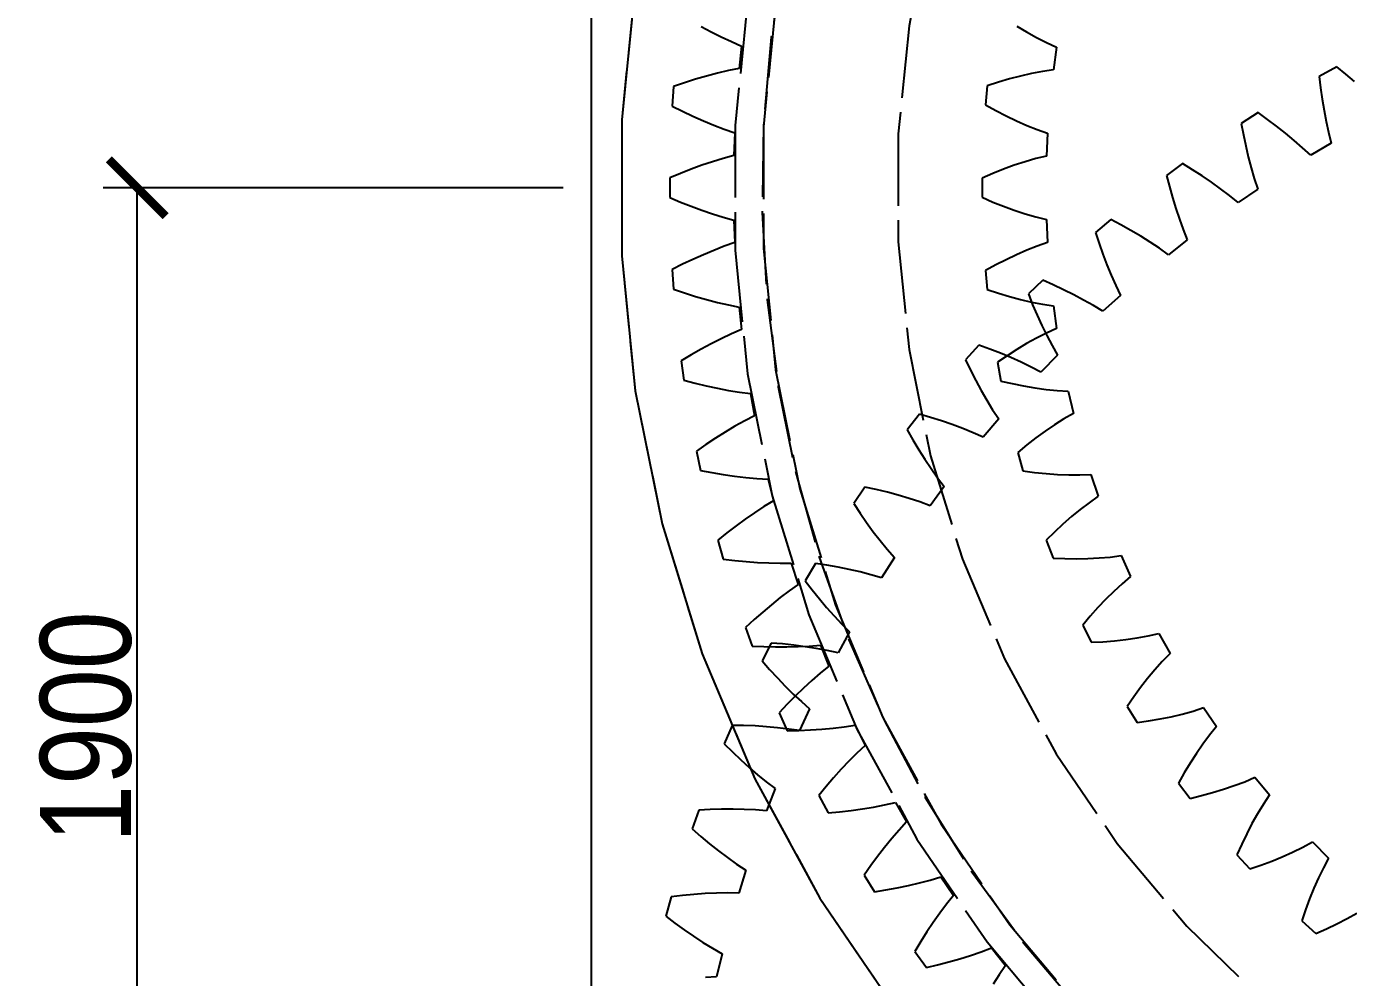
# Model space of a CAD drawing. Header units: millimetres. Extents: x -9 to 221, y -53 to 196.
# Drawn here: x -9.2 to 14.08, y 131.79 to 148.54 of the extents above; entities that cross this region are included whole.
import ezdxf

# ---------------------------------------------------------------- set-up
doc = ezdxf.new("R2010")
doc.units = ezdxf.units.MM
doc.linetypes.add('DASHED', pattern=[1.524, 1.27, -0.254])
for name, color, linetype in [('DIMS', 3, 'CONTINUOUS'), ('HIDDEN', 8, 'DASHED'), ('VISIBLE', 7, 'CONTINUOUS')]:
    doc.layers.add(name, color=color, linetype=linetype)
doc.styles.add('OpenSansCondensed-Light', font='OpenSansCondensed-Light.ttf')
doc.dimstyles.new('EZDXF', dxfattribs={"dimtxt": 0.25, "dimasz": 0.175, "dimexe": 0.375, "dimexo": 0.125, "dimgap": 0.1, "dimtad": 1, "dimlfac": 100, "dimzin": 12, "dimdsep": 46, "dimtxsty": 'OpenSansCondensed-Light', "dimblk": 'ARCHTICK', "dimcen": 2.5, "dimazin": 3, "dimtfac": 0.5, "dimtmove": 2, "dimatfit": 3})

# ---------------------------------------------------------------- blocks, each defined once
blk = doc.blocks.new('_ARCHTICK')
at = {"color": 0, "linetype": 'BYBLOCK', "const_width": 0.15}
blk.add_lwpolyline([(-0.5, -0.5), (0.5, 0.5)], dxfattribs=at)

msp = doc.modelspace()

# ---------------------------------------------------------------- linework, layer by layer
at = {"layer": 'HIDDEN'}
for points in [[(0.75, 81.6), (0.75, 187.1)], [(15.37911, 167.57614), (13.25, 166.48461), (11.24015, 165.18651), (9.36954, 163.69475), (7.65676, 162.02415), (6.11882, 160.19131), (4.77102, 158.21444), (3.62675, 156.11321), (2.69738, 153.90848), (1.99215, 151.62218), (1.51806, 149.27701), (1.27983, 146.8963), (1.27983, 144.5037), (1.51806, 142.12299), (1.99215, 139.77782), (2.69738, 137.49152), (3.62675, 135.28679), (4.77102, 133.18556), (6.11882, 131.20869), (7.65676, 129.37585), (9.36954, 127.70525), (11.24015, 126.21349), (13.25, 124.91539), (15.37911, 123.82386)], [(15.37911, 167.57614), (13.25, 166.48461), (11.24015, 165.18651), (9.36954, 163.69475), (7.65676, 162.02415), (6.11882, 160.19131), (4.77102, 158.21444), (3.62675, 156.11321), (2.69738, 153.90848), (1.99215, 151.62218), (1.51806, 149.27701), (1.27983, 146.8963), (1.27983, 144.5037), (1.51806, 142.12299), (1.99215, 139.77782), (2.69738, 137.49152), (3.62675, 135.28679), (4.77102, 133.18556), (6.11882, 131.20869), (7.65676, 129.37585), (9.36954, 127.70525), (11.24015, 126.21349), (13.25, 124.91539), (15.37911, 123.82386)], [(15.37911, 167.57614), (13.25, 166.48461), (11.24015, 165.18651), (9.36954, 163.69475), (7.65676, 162.02415), (6.11882, 160.19131), (4.77102, 158.21444), (3.62675, 156.11321), (2.69738, 153.90848), (1.99215, 151.62218), (1.51806, 149.27701), (1.27983, 146.8963), (1.27983, 144.5037), (1.51806, 142.12299), (1.99215, 139.77782), (2.69738, 137.49152), (3.62675, 135.28679), (4.77102, 133.18556), (6.11882, 131.20869), (7.65676, 129.37585), (9.36954, 127.70525), (11.24015, 126.21349), (13.25, 124.91539), (15.37911, 123.82386)], [(15.37911, 167.57614), (13.25, 166.48461), (11.24015, 165.18651), (9.36954, 163.69475), (7.65676, 162.02415), (6.11882, 160.19131), (4.77102, 158.21444), (3.62675, 156.11321), (2.69738, 153.90848), (1.99215, 151.62218), (1.51806, 149.27701), (1.27983, 146.8963), (1.27983, 144.5037), (1.51806, 142.12299), (1.99215, 139.77782), (2.69738, 137.49152), (3.62675, 135.28679), (4.77102, 133.18556), (6.11882, 131.20869), (7.65676, 129.37585), (9.36954, 127.70525), (11.24015, 126.21349), (13.25, 124.91539), (15.37911, 123.82386)], [(15.37911, 167.57614), (13.25, 166.48461), (11.24015, 165.18651), (9.36954, 163.69475), (7.65676, 162.02415), (6.11882, 160.19131), (4.77102, 158.21444), (3.62675, 156.11321), (2.69738, 153.90848), (1.99215, 151.62218), (1.51806, 149.27701), (1.27983, 146.8963), (1.27983, 144.5037), (1.51806, 142.12299), (1.99215, 139.77782), (2.69738, 137.49152), (3.62675, 135.28679), (4.77102, 133.18556), (6.11882, 131.20869), (7.65676, 129.37585), (9.36954, 127.70525), (11.24015, 126.21349), (13.25, 124.91539), (15.37911, 123.82386)], [(14.25, 164.75256), (12.40764, 163.56264), (10.69291, 162.19519), (9.12286, 160.6638), (7.71308, 158.9837), (6.4776, 157.17157), (5.42868, 155.24544), (4.57676, 153.22444), (3.9303, 151.12866), (3.49572, 148.97893), (3.27735, 146.79661), (3.27735, 144.60339), (3.49572, 142.42107), (3.9303, 140.27134), (4.57676, 138.17556), (5.42868, 136.15456), (6.4776, 134.22843), (7.71308, 132.4163), (9.12286, 130.7362), (10.69291, 129.20481), (12.40764, 127.83736), (14.25, 126.64744)], [(14.25, 164.75256), (12.40764, 163.56264), (10.69291, 162.19519), (9.12286, 160.6638), (7.71308, 158.9837), (6.4776, 157.17157), (5.42868, 155.24544), (4.57676, 153.22444), (3.9303, 151.12866), (3.49572, 148.97893), (3.27735, 146.79661), (3.27735, 144.60339), (3.49572, 142.42107), (3.9303, 140.27134), (4.57676, 138.17556), (5.42868, 136.15456), (6.4776, 134.22843), (7.71308, 132.4163), (9.12286, 130.7362), (10.69291, 129.20481), (12.40764, 127.83736), (14.25, 126.64744)], [(14.5, 164.31955), (12.69951, 163.15667), (11.02375, 161.8203), (9.48938, 160.32371), (8.11165, 158.68179), (6.90425, 156.91086), (5.87917, 155.0285), (5.04661, 153.05343), (4.41484, 151.00528), (3.99014, 148.90441), (3.77673, 146.77169), (3.77673, 144.62831), (3.99014, 142.49559), (4.41484, 140.39472), (5.04661, 138.34657), (5.87917, 136.3715), (6.90425, 134.48914), (8.11165, 132.71821), (9.48938, 131.07629), (11.02375, 129.5797), (12.69951, 128.24333), (14.5, 127.08045)], [(14.0859, 161.22831), (12.59526, 160.03957), (11.23038, 158.7083), (10.00484, 157.24776), (8.93081, 155.67245), (8.01897, 153.99803), (7.27838, 152.24114), (6.7164, 150.41924), (6.33861, 148.55043), (6.14877, 146.6533), (6.14877, 144.7467), (6.33861, 142.84957), (6.7164, 140.98076), (7.27838, 139.15886), (8.01897, 137.40197), (8.93081, 135.72755), (10.00484, 134.15224), (11.23038, 132.6917), (12.59526, 131.36043), (14.0859, 130.17169)], [(14.0859, 161.22831), (12.59526, 160.03957), (11.23038, 158.7083), (10.00484, 157.24776), (8.93081, 155.67245), (8.01897, 153.99803), (7.27838, 152.24114), (6.7164, 150.41924), (6.33861, 148.55043), (6.14877, 146.6533), (6.14877, 144.7467), (6.33861, 142.84957), (6.7164, 140.98076), (7.27838, 139.15886), (8.01897, 137.40197), (8.93081, 135.72755), (10.00484, 134.15224), (11.23038, 132.6917), (12.59526, 131.36043), (14.0859, 130.17169)], [(4.15936, 149.8755), (3.914, 148.35052), (3.77877, 146.81186), (3.75435, 145.26745), (3.84088, 143.72528), (4.0379, 142.19331), (4.34441, 140.67943), (4.75881, 139.19146), (5.27897, 137.73709), (5.90221, 136.32381), (6.6253, 134.95893), (7.44453, 133.64948), (8.35564, 132.40223), (9.35396, 131.22361), (10.43432, 130.11971), (11.59114, 129.09622), (12.81846, 128.15842), (14.10995, 127.31117)], [(2.67827, 148.54243), (2.85543, 148.44767)], [(2.67827, 148.54243), (2.85543, 148.44767)], [(8.23674, 148.54806), (8.40977, 148.44507)], [(8.23674, 148.54806), (8.40977, 148.44507)], [(2.85543, 148.44767), (3.03346, 148.35819)], [(2.85543, 148.44767), (3.03346, 148.35819)], [(3.03346, 148.35819), (3.21235, 148.27428)], [(3.03346, 148.35819), (3.21235, 148.27428)], [(8.40977, 148.44507), (8.58421, 148.34899)], [(8.40977, 148.44507), (8.58421, 148.34899)], [(8.58421, 148.34899), (8.76008, 148.26033)], [(8.58421, 148.34899), (8.76008, 148.26033)], [(3.21235, 148.27428), (3.39209, 148.19631)], [(3.21235, 148.27428), (3.39209, 148.19631)], [(3.39209, 148.19631), (3.35072, 147.80275)], [(3.39209, 148.19631), (3.35072, 147.80275)], [(8.76008, 148.26033), (8.93741, 148.17982)], [(8.76008, 148.26033), (8.93741, 148.17982)], [(8.93741, 148.17982), (8.8815, 147.77899)], [(8.93741, 148.17982), (8.8815, 147.77899)], [(13.87046, 147.83069), (13.56224, 147.66178)], [(13.87046, 147.83069), (13.56224, 147.66178)], [(14.0276, 147.70221), (13.87046, 147.83069)], [(14.0276, 147.70221), (13.87046, 147.83069)], [(2.58054, 147.61261), (2.38736, 147.55163)], [(2.58054, 147.61261), (2.38736, 147.55163)], [(2.77353, 147.66847), (2.58054, 147.61261)], [(2.77353, 147.66847), (2.58054, 147.61261)], [(2.96628, 147.71897), (2.77353, 147.66847)], [(2.96628, 147.71897), (2.77353, 147.66847)], [(3.1587, 147.76386), (2.96628, 147.71897)], [(3.1587, 147.76386), (2.96628, 147.71897)], [(3.35072, 147.80275), (3.1587, 147.76386)], [(3.35072, 147.80275), (3.1587, 147.76386)], [(8.1068, 147.61656), (7.91179, 147.55819)], [(8.1068, 147.61656), (7.91179, 147.55819)], [(8.30141, 147.66827), (8.1068, 147.61656)], [(8.30141, 147.66827), (8.1068, 147.61656)], [(8.49549, 147.71294), (8.30141, 147.66827)], [(8.49549, 147.71294), (8.30141, 147.66827)], [(8.68891, 147.75009), (8.49549, 147.71294)], [(8.68891, 147.75009), (8.49549, 147.71294)], [(8.8815, 147.77899), (8.68891, 147.75009)], [(8.8815, 147.77899), (8.68891, 147.75009)], [(13.56224, 147.66178), (13.58597, 147.46019)], [(13.56224, 147.66178), (13.58597, 147.46019)], [(14.18058, 147.57124), (14.0276, 147.70221)], [(14.18058, 147.57124), (14.0276, 147.70221)], [(2.19405, 147.48571), (2.16991, 147.14044)], [(2.19405, 147.48571), (2.16991, 147.14044)], [(2.38736, 147.55163), (2.19405, 147.48571)], [(2.38736, 147.55163), (2.19405, 147.48571)], [(7.71648, 147.49343), (7.68548, 147.15888)], [(7.71648, 147.49343), (7.68548, 147.15888)], [(7.91179, 147.55819), (7.71648, 147.49343)], [(7.91179, 147.55819), (7.71648, 147.49343)], [(13.58597, 147.46019), (13.61406, 147.26078)], [(13.58597, 147.46019), (13.61406, 147.26078)], [(2.16991, 147.14044), (2.35216, 147.04825)], [(2.16991, 147.14044), (2.35216, 147.04825)], [(7.68548, 147.15888), (7.86556, 147.05934)], [(7.68548, 147.15888), (7.86556, 147.05934)], [(13.61406, 147.26078), (13.64664, 147.06366)], [(13.61406, 147.26078), (13.64664, 147.06366)], [(2.35216, 147.04825), (2.53497, 146.96098)], [(2.35216, 147.04825), (2.53497, 146.96098)], [(2.53497, 146.96098), (2.71832, 146.87881)], [(2.53497, 146.96098), (2.71832, 146.87881)], [(7.86556, 147.05934), (8.04653, 146.96613)], [(7.86556, 147.05934), (8.04653, 146.96613)], [(8.04653, 146.96613), (8.22832, 146.87954)], [(8.04653, 146.96613), (8.22832, 146.87954)], [(12.48449, 147.02343), (12.18824, 146.83431)], [(12.48449, 147.02343), (12.18824, 146.83431)], [(12.64987, 146.90574), (12.48449, 147.02343)], [(12.64987, 146.90574), (12.48449, 147.02343)], [(12.81125, 146.78527), (12.64987, 146.90574)], [(12.81125, 146.78527), (12.64987, 146.90574)], [(13.64664, 147.06366), (13.68392, 146.86899)], [(13.64664, 147.06366), (13.68392, 146.86899)], [(2.71832, 146.87881), (2.90215, 146.80197)], [(2.71832, 146.87881), (2.90215, 146.80197)], [(2.90215, 146.80197), (3.08646, 146.73074)], [(2.90215, 146.80197), (3.08646, 146.73074)], [(3.08646, 146.73074), (3.2712, 146.6655)], [(3.08646, 146.73074), (3.2712, 146.6655)], [(3.2712, 146.6655), (3.25739, 146.27001)], [(3.2712, 146.6655), (3.25739, 146.27001)], [(8.22832, 146.87954), (8.41089, 146.79996)], [(8.22832, 146.87954), (8.41089, 146.79996)], [(8.41089, 146.79996), (8.59419, 146.72791)], [(8.41089, 146.79996), (8.59419, 146.72791)], [(8.59419, 146.72791), (8.77819, 146.66411)], [(8.59419, 146.72791), (8.77819, 146.66411)], [(8.77819, 146.66411), (8.7595, 146.25983)], [(8.77819, 146.66411), (8.7595, 146.25983)], [(12.18824, 146.83431), (12.22539, 146.63476)], [(12.18824, 146.83431), (12.22539, 146.63476)], [(12.96845, 146.66196), (12.81125, 146.78527)], [(12.96845, 146.66196), (12.81125, 146.78527)], [(13.12125, 146.53572), (12.96845, 146.66196)], [(13.12125, 146.53572), (12.96845, 146.66196)], [(13.68392, 146.86899), (13.72613, 146.67697)], [(13.68392, 146.86899), (13.72613, 146.67697)], [(13.72613, 146.67697), (13.7736, 146.48782)], [(13.72613, 146.67697), (13.7736, 146.48782)], [(12.22539, 146.63476), (12.26673, 146.43767)], [(12.22539, 146.63476), (12.26673, 146.43767)], [(12.26673, 146.43767), (12.31241, 146.24316)], [(12.26673, 146.43767), (12.31241, 146.24316)], [(13.26936, 146.40643), (13.12125, 146.53572)], [(13.26936, 146.40643), (13.12125, 146.53572)], [(13.7736, 146.48782), (13.41242, 146.2739)], [(13.7736, 146.48782), (13.41242, 146.2739)], [(3.06854, 146.21782), (2.87972, 146.15962)], [(3.06854, 146.21782), (2.87972, 146.15962)], [(3.25739, 146.27001), (3.06854, 146.21782)], [(3.25739, 146.27001), (3.06854, 146.21782)], [(8.5704, 146.21328), (8.38123, 146.15845)], [(8.5704, 146.21328), (8.38123, 146.15845)], [(8.7595, 146.25983), (8.5704, 146.21328)], [(8.7595, 146.25983), (8.5704, 146.21328)], [(12.31241, 146.24316), (12.36261, 146.05142)], [(12.31241, 146.24316), (12.36261, 146.05142)], [(13.41242, 146.2739), (13.26936, 146.40643)], [(13.41242, 146.2739), (13.26936, 146.40643)], [(2.31389, 145.9523), (2.12565, 145.87306)], [(2.31389, 145.9523), (2.12565, 145.87306)], [(2.50234, 146.02661), (2.31389, 145.9523)], [(2.50234, 146.02661), (2.31389, 145.9523)], [(2.69097, 146.09579), (2.50234, 146.02661)], [(2.69097, 146.09579), (2.50234, 146.02661)], [(2.87972, 146.15962), (2.69097, 146.09579)], [(2.87972, 146.15962), (2.69097, 146.09579)], [(7.8143, 145.95049), (7.6258, 145.86799)], [(7.8143, 145.95049), (7.6258, 145.86799)], [(8.00309, 146.02661), (7.8143, 145.95049)], [(8.00309, 146.02661), (7.8143, 145.95049)], [(8.1921, 146.09605), (8.00309, 146.02661)], [(8.1921, 146.09605), (8.00309, 146.02661)], [(8.38123, 146.15845), (8.1921, 146.09605)], [(8.38123, 146.15845), (8.1921, 146.09605)], [(11.15555, 146.12541), (10.87259, 145.91692)], [(11.15555, 146.12541), (10.87259, 145.91692)], [(11.32841, 146.01902), (11.15555, 146.12541)], [(11.32841, 146.01902), (11.15555, 146.12541)], [(11.49748, 145.9096), (11.32841, 146.01902)], [(11.49748, 145.9096), (11.32841, 146.01902)], [(12.36261, 146.05142), (12.41755, 145.86265)], [(12.36261, 146.05142), (12.41755, 145.86265)], [(2.12565, 145.87306), (2.12565, 145.52694)], [(2.12565, 145.87306), (2.12565, 145.52694)], [(7.6258, 145.86799), (7.6258, 145.53201)], [(7.6258, 145.86799), (7.6258, 145.53201)], [(10.87259, 145.91692), (10.92298, 145.7203)], [(10.87259, 145.91692), (10.92298, 145.7203)], [(10.92298, 145.7203), (10.9774, 145.5264)], [(10.92298, 145.7203), (10.9774, 145.5264)], [(11.66257, 145.79707), (11.49748, 145.9096)], [(11.66257, 145.79707), (11.49748, 145.9096)], [(11.82346, 145.68132), (11.66257, 145.79707)], [(11.82346, 145.68132), (11.66257, 145.79707)], [(12.41755, 145.86265), (12.47754, 145.67709)], [(12.41755, 145.86265), (12.47754, 145.67709)], [(2.12565, 145.52694), (2.31389, 145.4477)], [(2.12565, 145.52694), (2.31389, 145.4477)], [(7.6258, 145.53201), (7.8143, 145.44951)], [(7.6258, 145.53201), (7.8143, 145.44951)], [(10.9774, 145.5264), (11.03596, 145.33539)], [(10.9774, 145.5264), (11.03596, 145.33539)], [(11.97987, 145.5622), (11.82346, 145.68132)], [(11.97987, 145.5622), (11.82346, 145.68132)], [(12.13147, 145.43952), (11.97987, 145.5622)], [(12.13147, 145.43952), (11.97987, 145.5622)], [(12.47754, 145.67709), (12.13147, 145.43952)], [(12.47754, 145.67709), (12.13147, 145.43952)], [(2.31389, 145.4477), (2.50234, 145.37339)], [(2.31389, 145.4477), (2.50234, 145.37339)], [(2.50234, 145.37339), (2.69097, 145.30421)], [(2.50234, 145.37339), (2.69097, 145.30421)], [(2.69097, 145.30421), (2.87972, 145.24038)], [(2.69097, 145.30421), (2.87972, 145.24038)], [(7.8143, 145.44951), (8.00309, 145.37339)], [(7.8143, 145.44951), (8.00309, 145.37339)], [(8.00309, 145.37339), (8.1921, 145.30395)], [(8.00309, 145.37339), (8.1921, 145.30395)], [(8.1921, 145.30395), (8.38123, 145.24155)], [(8.1921, 145.30395), (8.38123, 145.24155)], [(11.03596, 145.33539), (11.09885, 145.14743)], [(11.03596, 145.33539), (11.09885, 145.14743)], [(2.87972, 145.24038), (3.06854, 145.18218)], [(2.87972, 145.24038), (3.06854, 145.18218)], [(3.06854, 145.18218), (3.25739, 145.12999)], [(3.06854, 145.18218), (3.25739, 145.12999)], [(3.25739, 145.12999), (3.2712, 144.7345)], [(3.25739, 145.12999), (3.2712, 144.7345)], [(8.38123, 145.24155), (8.5704, 145.18672)], [(8.38123, 145.24155), (8.5704, 145.18672)], [(8.5704, 145.18672), (8.7595, 145.14017)], [(8.5704, 145.18672), (8.7595, 145.14017)], [(8.7595, 145.14017), (8.77819, 144.73589)], [(8.7595, 145.14017), (8.77819, 144.73589)], [(9.88955, 145.14062), (9.62115, 144.9137)], [(9.88955, 145.14062), (9.62115, 144.9137)], [(10.06913, 145.04602), (9.88955, 145.14062)], [(10.06913, 145.04602), (9.88955, 145.14062)], [(10.24513, 144.94814), (10.06913, 145.04602)], [(10.24513, 144.94814), (10.06913, 145.04602)], [(11.09885, 145.14743), (11.16628, 144.96274)], [(11.09885, 145.14743), (11.16628, 144.96274)], [(9.62115, 144.9137), (9.68456, 144.72088)], [(9.62115, 144.9137), (9.68456, 144.72088)], [(10.41737, 144.84688), (10.24513, 144.94814)], [(10.41737, 144.84688), (10.24513, 144.94814)], [(10.58563, 144.74214), (10.41737, 144.84688)], [(10.58563, 144.74214), (10.41737, 144.84688)], [(11.16628, 144.96274), (11.23854, 144.78161)], [(11.16628, 144.96274), (11.23854, 144.78161)], [(2.90215, 144.59803), (2.71832, 144.52119)], [(2.90215, 144.59803), (2.71832, 144.52119)], [(3.08646, 144.66926), (2.90215, 144.59803)], [(3.08646, 144.66926), (2.90215, 144.59803)], [(3.2712, 144.7345), (3.08646, 144.66926)], [(3.2712, 144.7345), (3.08646, 144.66926)], [(8.41089, 144.60004), (8.22832, 144.52046)], [(8.41089, 144.60004), (8.22832, 144.52046)], [(8.59419, 144.67209), (8.41089, 144.60004)], [(8.59419, 144.67209), (8.41089, 144.60004)], [(8.77819, 144.73589), (8.59419, 144.67209)], [(8.77819, 144.73589), (8.59419, 144.67209)], [(9.68456, 144.72088), (9.7518, 144.53106)], [(9.68456, 144.72088), (9.7518, 144.53106)], [(10.74965, 144.63373), (10.58563, 144.74214)], [(10.74965, 144.63373), (10.58563, 144.74214)], [(10.9091, 144.52145), (10.74965, 144.63373)], [(10.9091, 144.52145), (10.74965, 144.63373)], [(11.23854, 144.78161), (10.9091, 144.52145)], [(11.23854, 144.78161), (10.9091, 144.52145)], [(2.35216, 144.35175), (2.16991, 144.25956)], [(2.35216, 144.35175), (2.16991, 144.25956)], [(2.53497, 144.43902), (2.35216, 144.35175)], [(2.53497, 144.43902), (2.35216, 144.35175)], [(2.71832, 144.52119), (2.53497, 144.43902)], [(2.71832, 144.52119), (2.53497, 144.43902)], [(7.86556, 144.34066), (7.68548, 144.24112)], [(7.86556, 144.34066), (7.68548, 144.24112)], [(8.04653, 144.43387), (7.86556, 144.34066)], [(8.04653, 144.43387), (7.86556, 144.34066)], [(8.22832, 144.52046), (8.04653, 144.43387)], [(8.22832, 144.52046), (8.04653, 144.43387)], [(9.7518, 144.53106), (9.823, 144.34438)], [(9.7518, 144.53106), (9.823, 144.34438)], [(9.823, 144.34438), (9.8983, 144.16104)], [(9.823, 144.34438), (9.8983, 144.16104)], [(2.16991, 144.25956), (2.19405, 143.91429)], [(2.16991, 144.25956), (2.19405, 143.91429)], [(7.68548, 144.24112), (7.71648, 143.90657)], [(7.68548, 144.24112), (7.71648, 143.90657)], [(9.8983, 144.16104), (9.97791, 143.98127)], [(9.8983, 144.16104), (9.97791, 143.98127)], [(2.19405, 143.91429), (2.38736, 143.84837)], [(2.19405, 143.91429), (2.38736, 143.84837)], [(7.71648, 143.90657), (7.91179, 143.84181)], [(7.71648, 143.90657), (7.91179, 143.84181)], [(8.69215, 144.07348), (8.43951, 143.82914)], [(8.69215, 144.07348), (8.43951, 143.82914)], [(8.87765, 143.99108), (8.69215, 144.07348)], [(8.87765, 143.99108), (8.69215, 144.07348)], [(9.0598, 143.90517), (8.87765, 143.99108)], [(9.0598, 143.90517), (8.87765, 143.99108)], [(9.23841, 143.81565), (9.0598, 143.90517)], [(9.23841, 143.81565), (9.0598, 143.90517)], [(9.97791, 143.98127), (10.06211, 143.80537)], [(9.97791, 143.98127), (10.06211, 143.80537)], [(2.38736, 143.84837), (2.58054, 143.78739)], [(2.38736, 143.84837), (2.58054, 143.78739)], [(2.58054, 143.78739), (2.77353, 143.73153)], [(2.58054, 143.78739), (2.77353, 143.73153)], [(2.77353, 143.73153), (2.96628, 143.68103)], [(2.77353, 143.73153), (2.96628, 143.68103)], [(2.96628, 143.68103), (3.1587, 143.63614)], [(2.96628, 143.68103), (3.1587, 143.63614)], [(3.1587, 143.63614), (3.35072, 143.59725)], [(3.1587, 143.63614), (3.35072, 143.59725)], [(7.91179, 143.84181), (8.1068, 143.78344)], [(7.91179, 143.84181), (8.1068, 143.78344)], [(8.1068, 143.78344), (8.30141, 143.73173)], [(8.1068, 143.78344), (8.30141, 143.73173)], [(8.30141, 143.73173), (8.49549, 143.68706)], [(8.30141, 143.73173), (8.49549, 143.68706)], [(8.43951, 143.82914), (8.51566, 143.64098)], [(8.43951, 143.82914), (8.51566, 143.64098)], [(8.49549, 143.68706), (8.68891, 143.64991)], [(8.49549, 143.68706), (8.68891, 143.64991)], [(8.51566, 143.64098), (8.59543, 143.45607)], [(8.51566, 143.64098), (8.59543, 143.45607)], [(8.68891, 143.64991), (8.8815, 143.62101)], [(8.68891, 143.64991), (8.8815, 143.62101)], [(8.8815, 143.62101), (8.93741, 143.22018)], [(8.8815, 143.62101), (8.93741, 143.22018)], [(9.41329, 143.72237), (9.23841, 143.81565)], [(9.41329, 143.72237), (9.23841, 143.81565)], [(9.58419, 143.62517), (9.41329, 143.72237)], [(9.58419, 143.62517), (9.41329, 143.72237)], [(9.75078, 143.52379), (9.58419, 143.62517)], [(9.75078, 143.52379), (9.58419, 143.62517)], [(10.06211, 143.80537), (9.75078, 143.52379)], [(10.06211, 143.80537), (9.75078, 143.52379)], [(3.35072, 143.59725), (3.39209, 143.20369)], [(3.35072, 143.59725), (3.39209, 143.20369)], [(8.59543, 143.45607), (8.67894, 143.27457)], [(8.59543, 143.45607), (8.67894, 143.27457)], [(3.39209, 143.20369), (3.21235, 143.12572)], [(3.39209, 143.20369), (3.21235, 143.12572)], [(8.67894, 143.27457), (8.76632, 143.09667)], [(8.67894, 143.27457), (8.76632, 143.09667)], [(8.93741, 143.22018), (8.76008, 143.13967)], [(8.93741, 143.22018), (8.76008, 143.13967)], [(2.85543, 142.95233), (2.67827, 142.85757)], [(2.85543, 142.95233), (2.67827, 142.85757)], [(3.03346, 143.04181), (2.85543, 142.95233)], [(3.03346, 143.04181), (2.85543, 142.95233)], [(3.21235, 143.12572), (3.03346, 143.04181)], [(3.21235, 143.12572), (3.03346, 143.04181)], [(7.56871, 142.92874), (7.33295, 142.66807)], [(7.56871, 142.92874), (7.33295, 142.66807)], [(7.7593, 142.85891), (7.56871, 142.92874)], [(7.7593, 142.85891), (7.56871, 142.92874)], [(8.40977, 142.95493), (8.23674, 142.85194)], [(8.40977, 142.95493), (8.23674, 142.85194)], [(8.58421, 143.05101), (8.40977, 142.95493)], [(8.58421, 143.05101), (8.40977, 142.95493)], [(8.76008, 143.13967), (8.58421, 143.05101)], [(8.76008, 143.13967), (8.58421, 143.05101)], [(8.76632, 143.09667), (8.85776, 142.92262)], [(8.76632, 143.09667), (8.85776, 142.92262)], [(8.85776, 142.92262), (8.95351, 142.75273)], [(8.85776, 142.92262), (8.95351, 142.75273)], [(2.50199, 142.75776), (2.32661, 142.65309)], [(2.50199, 142.75776), (2.32661, 142.65309)], [(2.67827, 142.85757), (2.50199, 142.75776)], [(2.67827, 142.85757), (2.50199, 142.75776)], [(7.94677, 142.78537), (7.7593, 142.85891)], [(7.94677, 142.78537), (7.7593, 142.85891)], [(8.06515, 142.74243), (7.89502, 142.62669)], [(8.06515, 142.74243), (7.89502, 142.62669)], [(8.13097, 142.70797), (7.94677, 142.78537)], [(8.13097, 142.70797), (7.94677, 142.78537)], [(8.23674, 142.85194), (8.06515, 142.74243)], [(8.23674, 142.85194), (8.06515, 142.74243)], [(8.31169, 142.62658), (8.13097, 142.70797)], [(8.31169, 142.62658), (8.13097, 142.70797)], [(8.95351, 142.75273), (8.66169, 142.45099)], [(8.95351, 142.75273), (8.66169, 142.45099)], [(2.32661, 142.65309), (2.37478, 142.31034)], [(2.32661, 142.65309), (2.37478, 142.31034)], [(7.33295, 142.66807), (7.42149, 142.48542)], [(7.33295, 142.66807), (7.42149, 142.48542)], [(7.42149, 142.48542), (7.51344, 142.30625)], [(7.42149, 142.48542), (7.51344, 142.30625)], [(7.89502, 142.62669), (7.95675, 142.29643)], [(7.89502, 142.62669), (7.95675, 142.29643)], [(8.4887, 142.54101), (8.31169, 142.62658)], [(8.4887, 142.54101), (8.31169, 142.62658)], [(8.66169, 142.45099), (8.4887, 142.54101)], [(8.66169, 142.45099), (8.4887, 142.54101)], [(2.37478, 142.31034), (2.57221, 142.25806)], [(2.37478, 142.31034), (2.57221, 142.25806)], [(2.57221, 142.25806), (2.76918, 142.21071)], [(2.57221, 142.25806), (2.76918, 142.21071)], [(7.51344, 142.30625), (7.60888, 142.13073)], [(7.51344, 142.30625), (7.60888, 142.13073)], [(7.95675, 142.29643), (8.1572, 142.24997)], [(7.95675, 142.29643), (8.1572, 142.24997)], [(8.1572, 142.24997), (8.35677, 142.20984)], [(8.1572, 142.24997), (8.35677, 142.20984)], [(2.76918, 142.21071), (2.9656, 142.16845)], [(2.76918, 142.21071), (2.9656, 142.16845)], [(2.9656, 142.16845), (3.16139, 142.13151)], [(2.9656, 142.16845), (3.16139, 142.13151)], [(3.16139, 142.13151), (3.35648, 142.10016)], [(3.16139, 142.13151), (3.35648, 142.10016)], [(3.35648, 142.10016), (3.55075, 142.07475)], [(3.35648, 142.10016), (3.55075, 142.07475)], [(3.55075, 142.07475), (3.61946, 141.68504)], [(3.55075, 142.07475), (3.61946, 141.68504)], [(7.60888, 142.13073), (7.70795, 141.95906)], [(7.60888, 142.13073), (7.70795, 141.95906)], [(8.35677, 142.20984), (8.55532, 142.17631)], [(8.35677, 142.20984), (8.55532, 142.17631)], [(8.55532, 142.17631), (8.75269, 142.14973)], [(8.55532, 142.17631), (8.75269, 142.14973)], [(8.75269, 142.14973), (8.94871, 142.13059)], [(8.75269, 142.14973), (8.94871, 142.13059)], [(8.94871, 142.13059), (9.14315, 142.11958)], [(8.94871, 142.13059), (9.14315, 142.11958)], [(9.14315, 142.11958), (9.23581, 141.72562)], [(9.14315, 142.11958), (9.23581, 141.72562)], [(7.70795, 141.95906), (7.81081, 141.79151)], [(7.70795, 141.95906), (7.81081, 141.79151)], [(7.81081, 141.79151), (7.9177, 141.6284)], [(7.81081, 141.79151), (7.9177, 141.6284)], [(3.4456, 141.59472), (3.273, 141.49854)], [(3.4456, 141.59472), (3.273, 141.49854)], [(3.61946, 141.68504), (3.4456, 141.59472)], [(3.61946, 141.68504), (3.4456, 141.59472)], [(6.52423, 141.71151), (6.30641, 141.43568)], [(6.52423, 141.71151), (6.30641, 141.43568)], [(6.71906, 141.65458), (6.52423, 141.71151)], [(6.71906, 141.65458), (6.52423, 141.71151)], [(6.91103, 141.59372), (6.71906, 141.65458)], [(6.91103, 141.59372), (6.71906, 141.65458)], [(7.09998, 141.5288), (6.91103, 141.59372)], [(7.09998, 141.5288), (6.91103, 141.59372)], [(7.28574, 141.45966), (7.09998, 141.5288)], [(7.28574, 141.45966), (7.09998, 141.5288)], [(7.9177, 141.6284), (7.64668, 141.30783)], [(7.9177, 141.6284), (7.64668, 141.30783)], [(9.06666, 141.62909), (8.89972, 141.52459)], [(9.06666, 141.62909), (8.89972, 141.52459)], [(9.23581, 141.72562), (9.06666, 141.62909)], [(9.23581, 141.72562), (9.06666, 141.62909)], [(3.10165, 141.39686), (2.93153, 141.28997)], [(3.10165, 141.39686), (2.93153, 141.28997)], [(3.273, 141.49854), (3.10165, 141.39686)], [(3.273, 141.49854), (3.10165, 141.39686)], [(6.30641, 141.43568), (6.40696, 141.25936)], [(6.30641, 141.43568), (6.40696, 141.25936)], [(7.46806, 141.3861), (7.28574, 141.45966)], [(7.46806, 141.3861), (7.28574, 141.45966)], [(7.64668, 141.30783), (7.46806, 141.3861)], [(7.64668, 141.30783), (7.46806, 141.3861)], [(8.5721, 141.2943), (8.41135, 141.16942)], [(8.5721, 141.2943), (8.41135, 141.16942)], [(8.73489, 141.41282), (8.5721, 141.2943)], [(8.73489, 141.41282), (8.5721, 141.2943)], [(8.89972, 141.52459), (8.73489, 141.41282)], [(8.89972, 141.52459), (8.73489, 141.41282)], [(2.76264, 141.1781), (2.59499, 141.06145)], [(2.76264, 141.1781), (2.59499, 141.06145)], [(2.59499, 141.06145), (2.66695, 140.7229)], [(2.59499, 141.06145), (2.66695, 140.7229)], [(2.93153, 141.28997), (2.76264, 141.1781)], [(2.93153, 141.28997), (2.76264, 141.1781)], [(6.40696, 141.25936), (6.51067, 141.08673)], [(6.40696, 141.25936), (6.51067, 141.08673)], [(6.51067, 141.08673), (6.61762, 140.91797)], [(6.51067, 141.08673), (6.61762, 140.91797)], [(8.41135, 141.16942), (8.25262, 141.03849)], [(8.41135, 141.16942), (8.25262, 141.03849)], [(6.61762, 140.91797), (6.72793, 140.75331)], [(6.61762, 140.91797), (6.72793, 140.75331)], [(8.25262, 141.03849), (8.34457, 140.71533)], [(8.25262, 141.03849), (8.34457, 140.71533)], [(2.66695, 140.7229), (2.86755, 140.68453)], [(2.66695, 140.7229), (2.86755, 140.68453)], [(2.86755, 140.68453), (3.06734, 140.65103)], [(2.86755, 140.68453), (3.06734, 140.65103)], [(3.06734, 140.65103), (3.26623, 140.62257)], [(3.06734, 140.65103), (3.26623, 140.62257)], [(3.26623, 140.62257), (3.46413, 140.59938)], [(3.26623, 140.62257), (3.46413, 140.59938)], [(3.46413, 140.59938), (3.66092, 140.58171)], [(3.46413, 140.59938), (3.66092, 140.58171)], [(6.72793, 140.75331), (6.84175, 140.593)], [(6.72793, 140.75331), (6.84175, 140.593)], [(8.34457, 140.71533), (8.54845, 140.68756)], [(8.34457, 140.71533), (8.54845, 140.68756)], [(8.54845, 140.68756), (8.75086, 140.66602)], [(8.54845, 140.68756), (8.75086, 140.66602)], [(8.75086, 140.66602), (8.95166, 140.65095)], [(8.75086, 140.66602), (8.95166, 140.65095)], [(8.95166, 140.65095), (9.15064, 140.6427)], [(8.95166, 140.65095), (9.15064, 140.6427)], [(9.15064, 140.6427), (9.34759, 140.64173)], [(9.15064, 140.6427), (9.34759, 140.64173)], [(9.34759, 140.64173), (9.54222, 140.6487)], [(9.34759, 140.64173), (9.54222, 140.6487)], [(9.54222, 140.6487), (9.67083, 140.26497)], [(9.54222, 140.6487), (9.67083, 140.26497)], [(3.66092, 140.58171), (3.85649, 140.56992)], [(3.66092, 140.58171), (3.85649, 140.56992)], [(3.85649, 140.56992), (3.95223, 140.18595)], [(3.85649, 140.56992), (3.95223, 140.18595)], [(5.56339, 140.42725), (5.36448, 140.13748)], [(5.56339, 140.42725), (5.36448, 140.13748)], [(5.76159, 140.38345), (5.56339, 140.42725)], [(5.76159, 140.38345), (5.56339, 140.42725)], [(5.95719, 140.33555), (5.76159, 140.38345)], [(5.95719, 140.33555), (5.76159, 140.38345)], [(6.9593, 140.43739), (6.7103, 140.09944)], [(6.9593, 140.43739), (6.7103, 140.09944)], [(6.84175, 140.593), (6.9593, 140.43739)], [(6.84175, 140.593), (6.9593, 140.43739)], [(3.95223, 140.18595), (3.78509, 140.08372)], [(3.95223, 140.18595), (3.78509, 140.08372)], [(5.36448, 140.13748), (5.47658, 139.96827)], [(5.36448, 140.13748), (5.47658, 139.96827)], [(6.15006, 140.2834), (5.95719, 140.33555)], [(6.15006, 140.2834), (5.95719, 140.33555)], [(6.34001, 140.22682), (6.15006, 140.2834)], [(6.34001, 140.22682), (6.15006, 140.2834)], [(6.52685, 140.16561), (6.34001, 140.22682)], [(6.52685, 140.16561), (6.34001, 140.22682)], [(6.7103, 140.09944), (6.52685, 140.16561)], [(6.7103, 140.09944), (6.52685, 140.16561)], [(9.51131, 140.15325), (9.35473, 140.03378)], [(9.51131, 140.15325), (9.35473, 140.03378)], [(9.67083, 140.26497), (9.51131, 140.15325)], [(9.67083, 140.26497), (9.51131, 140.15325)], [(3.61962, 139.97573), (3.45578, 139.86235)], [(3.61962, 139.97573), (3.45578, 139.86235)], [(3.78509, 140.08372), (3.61962, 139.97573)], [(3.78509, 140.08372), (3.61962, 139.97573)], [(5.47658, 139.96827), (5.59158, 139.80295)], [(5.47658, 139.96827), (5.59158, 139.80295)], [(9.20091, 139.90728), (9.04975, 139.77425)], [(9.20091, 139.90728), (9.04975, 139.77425)], [(9.35473, 140.03378), (9.20091, 139.90728)], [(9.35473, 140.03378), (9.20091, 139.90728)], [(3.29352, 139.74385), (3.13285, 139.62048)], [(3.29352, 139.74385), (3.13285, 139.62048)], [(3.45578, 139.86235), (3.29352, 139.74385)], [(3.45578, 139.86235), (3.29352, 139.74385)], [(5.59158, 139.80295), (5.70957, 139.64172)], [(5.59158, 139.80295), (5.70957, 139.64172)], [(9.04975, 139.77425), (8.9012, 139.63508)], [(9.04975, 139.77425), (8.9012, 139.63508)], [(3.13285, 139.62048), (2.97374, 139.49242)], [(3.13285, 139.62048), (2.97374, 139.49242)], [(2.97374, 139.49242), (3.06915, 139.15971)], [(2.97374, 139.49242), (3.06915, 139.15971)], [(5.70957, 139.64172), (5.83063, 139.48479)], [(5.70957, 139.64172), (5.83063, 139.48479)], [(5.83063, 139.48479), (5.95491, 139.33244)], [(5.83063, 139.48479), (5.95491, 139.33244)], [(8.9012, 139.63508), (8.75524, 139.49005)], [(8.9012, 139.63508), (8.75524, 139.49005)], [(8.75524, 139.49005), (8.87661, 139.17676)], [(8.75524, 139.49005), (8.87661, 139.17676)], [(5.95491, 139.33244), (6.08259, 139.18503)], [(5.95491, 139.33244), (6.08259, 139.18503)], [(9.88215, 139.19601), (10.0753, 139.22092)], [(9.88215, 139.19601), (10.0753, 139.22092)], [(10.0753, 139.22092), (10.23877, 138.85069)], [(10.0753, 139.22092), (10.23877, 138.85069)], [(3.06915, 139.15971), (3.27194, 139.13542)], [(3.06915, 139.15971), (3.27194, 139.13542)], [(3.27194, 139.13542), (3.47358, 139.11594)], [(3.27194, 139.13542), (3.47358, 139.11594)], [(3.47358, 139.11594), (3.67396, 139.10143)], [(3.47358, 139.11594), (3.67396, 139.10143)], [(3.67396, 139.10143), (3.873, 139.0921)], [(3.67396, 139.10143), (3.873, 139.0921)], [(3.873, 139.0921), (4.07055, 139.0882)], [(3.873, 139.0921), (4.07055, 139.0882)], [(4.07055, 139.0882), (4.26646, 139.09008)], [(4.07055, 139.0882), (4.26646, 139.09008)], [(4.26646, 139.09008), (4.38875, 138.71372)], [(4.26646, 139.09008), (4.38875, 138.71372)], [(4.69047, 139.08167), (4.51136, 138.77927)], [(4.69047, 139.08167), (4.51136, 138.77927)], [(4.89115, 139.05121), (4.69047, 139.08167)], [(4.89115, 139.05121), (4.69047, 139.08167)], [(5.08952, 139.01648), (4.89115, 139.05121)], [(5.08952, 139.01648), (4.89115, 139.05121)], [(5.28544, 138.97733), (5.08952, 139.01648)], [(5.28544, 138.97733), (5.08952, 139.01648)], [(5.47875, 138.93357), (5.28544, 138.97733)], [(5.47875, 138.93357), (5.28544, 138.97733)], [(6.08259, 139.18503), (5.85671, 138.8312)], [(6.08259, 139.18503), (5.85671, 138.8312)], [(8.87661, 139.17676), (9.08218, 139.16792)], [(8.87661, 139.17676), (9.08218, 139.16792)], [(9.08218, 139.16792), (9.28572, 139.16514)], [(9.08218, 139.16792), (9.28572, 139.16514)], [(9.28572, 139.16514), (9.48705, 139.16866)], [(9.28572, 139.16514), (9.48705, 139.16866)], [(9.48705, 139.16866), (9.68595, 139.17881)], [(9.48705, 139.16866), (9.68595, 139.17881)], [(9.68595, 139.17881), (9.88215, 139.19601)], [(9.68595, 139.17881), (9.88215, 139.19601)], [(4.51136, 138.77927), (4.63451, 138.61792)], [(4.51136, 138.77927), (4.63451, 138.61792)], [(5.66926, 138.88497), (5.47875, 138.93357)], [(5.66926, 138.88497), (5.47875, 138.93357)], [(5.85671, 138.8312), (5.66926, 138.88497)], [(5.85671, 138.8312), (5.66926, 138.88497)], [(10.23877, 138.85069), (10.09024, 138.72473)], [(10.23877, 138.85069), (10.09024, 138.72473)], [(4.22914, 138.60008), (4.07161, 138.48082)], [(4.22914, 138.60008), (4.07161, 138.48082)], [(4.38875, 138.71372), (4.22914, 138.60008)], [(4.38875, 138.71372), (4.22914, 138.60008)], [(4.63451, 138.61792), (4.7603, 138.46065)], [(4.63451, 138.61792), (4.7603, 138.46065)], [(9.94535, 138.59133), (9.80385, 138.45117)], [(9.94535, 138.59133), (9.80385, 138.45117)], [(10.09024, 138.72473), (9.94535, 138.59133)], [(10.09024, 138.72473), (9.94535, 138.59133)], [(3.91608, 138.35628), (3.76249, 138.22676)], [(3.91608, 138.35628), (3.76249, 138.22676)], [(4.07161, 138.48082), (3.91608, 138.35628)], [(4.07161, 138.48082), (3.91608, 138.35628)], [(4.7603, 138.46065), (4.8888, 138.30766)], [(4.7603, 138.46065), (4.8888, 138.30766)], [(4.8888, 138.30766), (5.02007, 138.15917)], [(4.8888, 138.30766), (5.02007, 138.15917)], [(9.66562, 138.30476), (9.53055, 138.15247)], [(9.66562, 138.30476), (9.53055, 138.15247)], [(9.80385, 138.45117), (9.66562, 138.30476)], [(9.80385, 138.45117), (9.66562, 138.30476)], [(3.61081, 138.09247), (3.46103, 137.95363)], [(3.61081, 138.09247), (3.46103, 137.95363)], [(3.76249, 138.22676), (3.61081, 138.09247)], [(3.76249, 138.22676), (3.61081, 138.09247)], [(5.02007, 138.15917), (5.15425, 138.01546)], [(5.02007, 138.15917), (5.15425, 138.01546)], [(9.53055, 138.15247), (9.39858, 137.9946)], [(9.53055, 138.15247), (9.39858, 137.9946)], [(3.46103, 137.95363), (3.57941, 137.62839)], [(3.46103, 137.95363), (3.57941, 137.62839)], [(5.29148, 137.87691), (5.08975, 137.50878)], [(5.29148, 137.87691), (5.08975, 137.50878)], [(5.15425, 138.01546), (5.29148, 137.87691)], [(5.15425, 138.01546), (5.29148, 137.87691)], [(9.39858, 137.9946), (9.54834, 137.69384)], [(9.39858, 137.9946), (9.54834, 137.69384)], [(10.35404, 137.77056), (10.54782, 137.80579)], [(10.35404, 137.77056), (10.54782, 137.80579)], [(10.54782, 137.80579), (10.73785, 137.84841)], [(10.54782, 137.80579), (10.73785, 137.84841)], [(10.73785, 137.84841), (10.93478, 137.49485)], [(10.73785, 137.84841), (10.93478, 137.49485)], [(3.57941, 137.62839), (3.7834, 137.6183)], [(3.57941, 137.62839), (3.7834, 137.6183)], [(3.90938, 137.6808), (3.75086, 137.36711)], [(3.90938, 137.6808), (3.75086, 137.36711)], [(3.7834, 137.6183), (3.9859, 137.61293)], [(3.7834, 137.6183), (3.9859, 137.61293)], [(4.11165, 137.66381), (3.90938, 137.6808)], [(4.11165, 137.66381), (3.90938, 137.6808)], [(3.9859, 137.61293), (4.18682, 137.61244)], [(3.9859, 137.61293), (4.18682, 137.61244)], [(4.31189, 137.64241), (4.11165, 137.66381)], [(4.31189, 137.64241), (4.11165, 137.66381)], [(4.18682, 137.61244), (4.38601, 137.61701)], [(4.18682, 137.61244), (4.38601, 137.61701)], [(4.50999, 137.61643), (4.31189, 137.64241)], [(4.50999, 137.61643), (4.31189, 137.64241)], [(4.38601, 137.61701), (4.58335, 137.62691)], [(4.38601, 137.61701), (4.58335, 137.62691)], [(4.70579, 137.58568), (4.50999, 137.61643)], [(4.70579, 137.58568), (4.50999, 137.61643)], [(4.58335, 137.62691), (4.77866, 137.64245)], [(4.58335, 137.62691), (4.77866, 137.64245)], [(4.89912, 137.54991), (4.70579, 137.58568)], [(4.89912, 137.54991), (4.70579, 137.58568)], [(4.77866, 137.64245), (4.9269, 137.27553)], [(4.77866, 137.64245), (4.9269, 137.27553)], [(9.54834, 137.69384), (9.75385, 137.70401)], [(9.54834, 137.69384), (9.75385, 137.70401)], [(9.75385, 137.70401), (9.95678, 137.72002)], [(9.75385, 137.70401), (9.95678, 137.72002)], [(9.95678, 137.72002), (10.15693, 137.7421)], [(9.95678, 137.72002), (10.15693, 137.7421)], [(10.15693, 137.7421), (10.35404, 137.77056)], [(10.15693, 137.7421), (10.35404, 137.77056)], [(3.75086, 137.36711), (3.88452, 137.21434)], [(3.75086, 137.36711), (3.88452, 137.21434)], [(5.08975, 137.50878), (4.89912, 137.54991)], [(5.08975, 137.50878), (4.89912, 137.54991)], [(10.79851, 137.35572), (10.66654, 137.20951)], [(10.79851, 137.35572), (10.66654, 137.20951)], [(10.93478, 137.49485), (10.79851, 137.35572)], [(10.93478, 137.49485), (10.79851, 137.35572)], [(3.88452, 137.21434), (4.02053, 137.06583)], [(3.88452, 137.21434), (4.02053, 137.06583)], [(4.77562, 137.15104), (4.62679, 137.02107)], [(4.77562, 137.15104), (4.62679, 137.02107)], [(4.9269, 137.27553), (4.77562, 137.15104)], [(4.9269, 137.27553), (4.77562, 137.15104)], [(10.66654, 137.20951), (10.53858, 137.0569)], [(10.66654, 137.20951), (10.53858, 137.0569)], [(4.02053, 137.06583), (4.15896, 136.92176)], [(4.02053, 137.06583), (4.15896, 136.92176)], [(4.15896, 136.92176), (4.29986, 136.78237)], [(4.15896, 136.92176), (4.29986, 136.78237)], [(4.48032, 136.88599), (4.33614, 136.74607)], [(4.48032, 136.88599), (4.33614, 136.74607)], [(4.62679, 137.02107), (4.48032, 136.88599)], [(4.62679, 137.02107), (4.48032, 136.88599)], [(10.41445, 136.89836), (10.294, 136.73426)], [(10.41445, 136.89836), (10.294, 136.73426)], [(10.53858, 137.0569), (10.41445, 136.89836)], [(10.53858, 137.0569), (10.41445, 136.89836)], [(4.33614, 136.74607), (4.1942, 136.60153)], [(4.33614, 136.74607), (4.1942, 136.60153)], [(4.29986, 136.78237), (4.44333, 136.64794)], [(4.29986, 136.78237), (4.44333, 136.64794)], [(4.44333, 136.64794), (4.58952, 136.51886)], [(4.44333, 136.64794), (4.58952, 136.51886)], [(10.294, 136.73426), (10.17717, 136.56489)], [(10.294, 136.73426), (10.17717, 136.56489)], [(4.1942, 136.60153), (4.05446, 136.45257)], [(4.1942, 136.60153), (4.05446, 136.45257)], [(4.05446, 136.45257), (4.19524, 136.13638)], [(4.05446, 136.45257), (4.19524, 136.13638)], [(4.58952, 136.51886), (4.41282, 136.13809)], [(4.58952, 136.51886), (4.41282, 136.13809)], [(10.17717, 136.56489), (10.35404, 136.27922)], [(10.17717, 136.56489), (10.35404, 136.27922)], [(10.95557, 136.38344), (11.14922, 136.42996)], [(10.95557, 136.38344), (11.14922, 136.42996)], [(11.14922, 136.42996), (11.33892, 136.48292)], [(11.14922, 136.42996), (11.33892, 136.48292)], [(11.33892, 136.48292), (11.52421, 136.54289)], [(11.33892, 136.48292), (11.52421, 136.54289)], [(11.52421, 136.54289), (11.75292, 136.20901)], [(11.52421, 136.54289), (11.75292, 136.20901)], [(3.2236, 136.23088), (3.08639, 135.9073)], [(3.2236, 136.23088), (3.08639, 135.9073)], [(3.42655, 136.22744), (3.2236, 136.23088)], [(3.42655, 136.22744), (3.2236, 136.23088)], [(3.62778, 136.21946), (3.42655, 136.22744)], [(3.62778, 136.21946), (3.42655, 136.22744)], [(3.82717, 136.20677), (3.62778, 136.21946)], [(3.82717, 136.20677), (3.62778, 136.21946)], [(4.02458, 136.18917), (3.82717, 136.20677)], [(4.02458, 136.18917), (3.82717, 136.20677)], [(4.21987, 136.16639), (4.02458, 136.18917)], [(4.21987, 136.16639), (4.02458, 136.18917)], [(4.80228, 136.16284), (5.00068, 136.1813)], [(4.80228, 136.16284), (5.00068, 136.1813)], [(5.00068, 136.1813), (5.19685, 136.20494)], [(5.00068, 136.1813), (5.19685, 136.20494)], [(5.19685, 136.20494), (5.39059, 136.23406)], [(5.19685, 136.20494), (5.39059, 136.23406)], [(5.39059, 136.23406), (5.56407, 135.87839)], [(5.39059, 136.23406), (5.56407, 135.87839)], [(10.35404, 136.27922), (10.55774, 136.30831)], [(10.35404, 136.27922), (10.55774, 136.30831)], [(10.55774, 136.30831), (10.75832, 136.34298)], [(10.55774, 136.30831), (10.75832, 136.34298)], [(10.75832, 136.34298), (10.95557, 136.38344)], [(10.75832, 136.34298), (10.95557, 136.38344)], [(11.75292, 136.20901), (11.63007, 136.0579)], [(11.75292, 136.20901), (11.63007, 136.0579)], [(4.19524, 136.13638), (4.39944, 136.14055)], [(4.19524, 136.13638), (4.39944, 136.14055)], [(4.41282, 136.13809), (4.21987, 136.16639)], [(4.41282, 136.13809), (4.21987, 136.16639)], [(4.39944, 136.14055), (4.60183, 136.14932)], [(4.39944, 136.14055), (4.60183, 136.14932)], [(4.60183, 136.14932), (4.80228, 136.16284)], [(4.60183, 136.14932), (4.80228, 136.16284)], [(11.63007, 136.0579), (11.51215, 135.90014)], [(11.63007, 136.0579), (11.51215, 135.90014)], [(3.08639, 135.9073), (3.22995, 135.76381)], [(3.08639, 135.9073), (3.22995, 135.76381)], [(3.22995, 135.76381), (3.37558, 135.62471)], [(3.22995, 135.76381), (3.37558, 135.62471)], [(5.42184, 135.74364), (5.28244, 135.60361)], [(5.42184, 135.74364), (5.28244, 135.60361)], [(5.56407, 135.87839), (5.42184, 135.74364)], [(5.56407, 135.87839), (5.42184, 135.74364)], [(11.39882, 135.73638), (11.28984, 135.56706)], [(11.39882, 135.73638), (11.28984, 135.56706)], [(11.51215, 135.90014), (11.39882, 135.73638)], [(11.51215, 135.90014), (11.39882, 135.73638)], [(3.37558, 135.62471), (3.52332, 135.49021)], [(3.37558, 135.62471), (3.52332, 135.49021)], [(3.52332, 135.49021), (3.67322, 135.36054)], [(3.52332, 135.49021), (3.67322, 135.36054)], [(5.28244, 135.60361), (5.14575, 135.45864)], [(5.28244, 135.60361), (5.14575, 135.45864)], [(11.28984, 135.56706), (11.18505, 135.39254)], [(11.28984, 135.56706), (11.18505, 135.39254)], [(3.67322, 135.36054), (3.82535, 135.23599)], [(3.67322, 135.36054), (3.82535, 135.23599)], [(5.01168, 135.309), (4.88017, 135.15492)], [(5.01168, 135.309), (4.88017, 135.15492)], [(5.14575, 135.45864), (5.01168, 135.309)], [(5.14575, 135.45864), (5.01168, 135.309)], [(11.18505, 135.39254), (11.08435, 135.21311)], [(11.18505, 135.39254), (11.08435, 135.21311)], [(12.24871, 135.23869), (12.42767, 135.3155)], [(12.24871, 135.23869), (12.42767, 135.3155)], [(12.42767, 135.3155), (12.68622, 135.00414)], [(12.42767, 135.3155), (12.68622, 135.00414)], [(3.82535, 135.23599), (3.97983, 135.11697)], [(3.82535, 135.23599), (3.97983, 135.11697)], [(3.97983, 135.11697), (3.82896, 134.72524)], [(3.97983, 135.11697), (3.82896, 134.72524)], [(4.88017, 135.15492), (4.75116, 134.99657)], [(4.88017, 135.15492), (4.75116, 134.99657)], [(11.08435, 135.21311), (11.28682, 134.94499)], [(11.08435, 135.21311), (11.28682, 134.94499)], [(11.48697, 134.99275), (11.6835, 135.04577)], [(11.48697, 134.99275), (11.6835, 135.04577)], [(11.6835, 135.04577), (11.87618, 135.10426)], [(11.6835, 135.04577), (11.87618, 135.10426)], [(11.87618, 135.10426), (12.06471, 135.16845)], [(11.87618, 135.10426), (12.06471, 135.16845)], [(12.06471, 135.16845), (12.24871, 135.23869)], [(12.06471, 135.16845), (12.24871, 135.23869)], [(4.75116, 134.99657), (4.91365, 134.69097)], [(4.75116, 134.99657), (4.91365, 134.69097)], [(5.51737, 134.75972), (5.714, 134.79197)], [(5.51737, 134.75972), (5.714, 134.79197)], [(5.714, 134.79197), (5.90804, 134.82923)], [(5.714, 134.79197), (5.90804, 134.82923)], [(5.90804, 134.82923), (6.09928, 134.8718)], [(5.90804, 134.82923), (6.09928, 134.8718)], [(6.09928, 134.8718), (6.29714, 134.52909)], [(6.09928, 134.8718), (6.29714, 134.52909)], [(11.28682, 134.94499), (11.48697, 134.99275)], [(11.28682, 134.94499), (11.48697, 134.99275)], [(12.57783, 134.84234), (12.47497, 134.67438)], [(12.57783, 134.84234), (12.47497, 134.67438)], [(12.68622, 135.00414), (12.57783, 134.84234)], [(12.68622, 135.00414), (12.57783, 134.84234)], [(2.63619, 134.7384), (2.5209, 134.40637)], [(2.63619, 134.7384), (2.5209, 134.40637)], [(2.83892, 134.74852), (2.63619, 134.7384)], [(2.83892, 134.74852), (2.63619, 134.7384)], [(3.04023, 134.754), (2.83892, 134.74852)], [(3.04023, 134.754), (2.83892, 134.74852)], [(3.24002, 134.75465), (3.04023, 134.754)], [(3.24002, 134.75465), (3.04023, 134.754)], [(3.43818, 134.75027), (3.24002, 134.75465)], [(3.43818, 134.75027), (3.24002, 134.75465)], [(3.63455, 134.74059), (3.43818, 134.75027)], [(3.63455, 134.74059), (3.43818, 134.75027)], [(3.82896, 134.72524), (3.63455, 134.74059)], [(3.82896, 134.72524), (3.63455, 134.74059)], [(4.91365, 134.69097), (5.11706, 134.70938)], [(4.91365, 134.69097), (5.11706, 134.70938)], [(5.11706, 134.70938), (5.31835, 134.73224)], [(5.11706, 134.70938), (5.31835, 134.73224)], [(5.31835, 134.73224), (5.51737, 134.75972)], [(5.31835, 134.73224), (5.51737, 134.75972)], [(12.47497, 134.67438), (12.37724, 134.50085)], [(12.47497, 134.67438), (12.37724, 134.50085)], [(2.5209, 134.40637), (2.67373, 134.27279)], [(2.5209, 134.40637), (2.67373, 134.27279)], [(6.16466, 134.38475), (6.03537, 134.23534)], [(6.16466, 134.38475), (6.03537, 134.23534)], [(6.29714, 134.52909), (6.16466, 134.38475)], [(6.29714, 134.52909), (6.16466, 134.38475)], [(12.28435, 134.3222), (12.19611, 134.13876)], [(12.28435, 134.3222), (12.19611, 134.13876)], [(12.37724, 134.50085), (12.28435, 134.3222)], [(12.37724, 134.50085), (12.28435, 134.3222)], [(2.67373, 134.27279), (2.82833, 134.14373)], [(2.67373, 134.27279), (2.82833, 134.14373)], [(2.82833, 134.14373), (2.98472, 134.01939)], [(2.82833, 134.14373), (2.98472, 134.01939)], [(5.90912, 134.08119), (5.78582, 133.92256)], [(5.90912, 134.08119), (5.78582, 133.92256)], [(6.03537, 134.23534), (5.90912, 134.08119)], [(6.03537, 134.23534), (5.90912, 134.08119)], [(12.19611, 134.13876), (12.11238, 133.9508)], [(12.19611, 134.13876), (12.11238, 133.9508)], [(13.09268, 133.99679), (13.26942, 134.08371)], [(13.09268, 133.99679), (13.26942, 134.08371)], [(13.26942, 134.08371), (13.44053, 134.1767)], [(13.26942, 134.08371), (13.44053, 134.1767)], [(13.44053, 134.1767), (13.7267, 133.89053)], [(13.44053, 134.1767), (13.7267, 133.89053)], [(2.98472, 134.01939), (3.14294, 133.90002)], [(2.98472, 134.01939), (3.14294, 133.90002)], [(3.14294, 133.90002), (3.30305, 133.78592)], [(3.14294, 133.90002), (3.30305, 133.78592)], [(5.78582, 133.92256), (5.66537, 133.75968)], [(5.78582, 133.92256), (5.66537, 133.75968)], [(12.11238, 133.9508), (12.33874, 133.70251)], [(12.11238, 133.9508), (12.33874, 133.70251)], [(12.72442, 133.83946), (12.91088, 133.91548)], [(12.72442, 133.83946), (12.91088, 133.91548)], [(12.91088, 133.91548), (13.09268, 133.99679)], [(12.91088, 133.91548), (13.09268, 133.99679)], [(13.7267, 133.89053), (13.63371, 133.71942)], [(13.7267, 133.89053), (13.63371, 133.71942)], [(3.30305, 133.78592), (3.46513, 133.67748)], [(3.30305, 133.78592), (3.46513, 133.67748)], [(3.46513, 133.67748), (3.34077, 133.27656)], [(3.46513, 133.67748), (3.34077, 133.27656)], [(5.66537, 133.75968), (5.54773, 133.59272)], [(5.66537, 133.75968), (5.54773, 133.59272)], [(12.33874, 133.70251), (12.53362, 133.76853)], [(12.33874, 133.70251), (12.53362, 133.76853)], [(12.53362, 133.76853), (12.72442, 133.83946)], [(12.53362, 133.76853), (12.72442, 133.83946)], [(13.63371, 133.71942), (13.54679, 133.54268)], [(13.63371, 133.71942), (13.54679, 133.54268)], [(5.54773, 133.59272), (5.73114, 133.2992)], [(5.54773, 133.59272), (5.73114, 133.2992)], [(6.13197, 133.3686), (6.3286, 133.40989)], [(6.13197, 133.3686), (6.3286, 133.40989)], [(6.3286, 133.40989), (6.52249, 133.45578)], [(6.3286, 133.40989), (6.52249, 133.45578)], [(6.52249, 133.45578), (6.71346, 133.50648)], [(6.52249, 133.45578), (6.71346, 133.50648)], [(6.71346, 133.50648), (6.90127, 133.56229)], [(6.71346, 133.50648), (6.90127, 133.56229)], [(6.90127, 133.56229), (7.12256, 133.23422)], [(6.90127, 133.56229), (7.12256, 133.23422)], [(13.54679, 133.54268), (13.46548, 133.36088)], [(13.54679, 133.54268), (13.46548, 133.36088)], [(2.14979, 133.21001), (2.05693, 132.87103)], [(2.14979, 133.21001), (2.05693, 132.87103)], [(2.35139, 133.23365), (2.14979, 133.21001)], [(2.35139, 133.23365), (2.14979, 133.21001)], [(2.55188, 133.25256), (2.35139, 133.23365)], [(2.55188, 133.25256), (2.35139, 133.23365)], [(2.75118, 133.26656), (2.55188, 133.25256)], [(2.75118, 133.26656), (2.55188, 133.25256)], [(2.94919, 133.27543), (2.75118, 133.26656)], [(2.94919, 133.27543), (2.75118, 133.26656)], [(3.14576, 133.27888), (2.94919, 133.27543)], [(3.14576, 133.27888), (2.94919, 133.27543)], [(3.34077, 133.27656), (3.14576, 133.27888)], [(3.34077, 133.27656), (3.14576, 133.27888)], [(5.73114, 133.2992), (5.93277, 133.33175)], [(5.73114, 133.2992), (5.93277, 133.33175)], [(5.93277, 133.33175), (6.13197, 133.3686)], [(5.93277, 133.33175), (6.13197, 133.3686)], [(7.12256, 133.23422), (7.00046, 133.08099)], [(7.12256, 133.23422), (7.00046, 133.08099)], [(13.38946, 133.17442), (13.31853, 132.98362)], [(13.38946, 133.17442), (13.31853, 132.98362)], [(13.46548, 133.36088), (13.38946, 133.17442)], [(13.46548, 133.36088), (13.38946, 133.17442)], [(6.88191, 132.92292), (6.76672, 132.76034)], [(6.88191, 132.92292), (6.76672, 132.76034)], [(7.00046, 133.08099), (6.88191, 132.92292)], [(7.00046, 133.08099), (6.88191, 132.92292)], [(13.31853, 132.98362), (13.25251, 132.78874)], [(13.31853, 132.98362), (13.25251, 132.78874)], [(14.05085, 132.82724), (14.22438, 132.92497)], [(14.05085, 132.82724), (14.22438, 132.92497)], [(2.05693, 132.87103), (2.21834, 132.74795)], [(2.05693, 132.87103), (2.21834, 132.74795)], [(2.21834, 132.74795), (2.38121, 132.6295)], [(2.21834, 132.74795), (2.38121, 132.6295)], [(6.76672, 132.76034), (6.65478, 132.5935)], [(6.76672, 132.76034), (6.65478, 132.5935)], [(13.25251, 132.78874), (13.5008, 132.56238)], [(13.25251, 132.78874), (13.5008, 132.56238)], [(13.68876, 132.64611), (13.8722, 132.73435)], [(13.68876, 132.64611), (13.8722, 132.73435)], [(13.8722, 132.73435), (14.05085, 132.82724)], [(13.8722, 132.73435), (14.05085, 132.82724)], [(2.38121, 132.6295), (2.54556, 132.51589)], [(2.38121, 132.6295), (2.54556, 132.51589)], [(2.54556, 132.51589), (2.7114, 132.40736)], [(2.54556, 132.51589), (2.7114, 132.40736)], [(6.65478, 132.5935), (6.546, 132.42261)], [(6.65478, 132.5935), (6.546, 132.42261)], [(13.5008, 132.56238), (13.68876, 132.64611)], [(13.5008, 132.56238), (13.68876, 132.64611)], [(2.7114, 132.40736), (2.87877, 132.30421)], [(2.7114, 132.40736), (2.87877, 132.30421)], [(2.87877, 132.30421), (3.04774, 132.20683)], [(2.87877, 132.30421), (3.04774, 132.20683)], [(6.546, 132.42261), (6.44029, 132.24785)], [(6.546, 132.42261), (6.44029, 132.24785)], [(6.44029, 132.24785), (6.64373, 131.96784)], [(6.44029, 132.24785), (6.64373, 131.96784)], [(7.42222, 132.17924), (7.60919, 132.24314)], [(7.42222, 132.17924), (7.60919, 132.24314)], [(7.60919, 132.24314), (7.79265, 132.31191)], [(7.60919, 132.24314), (7.79265, 132.31191)], [(7.79265, 132.31191), (8.03628, 132.00008)], [(7.79265, 132.31191), (8.03628, 132.00008)], [(3.04774, 132.20683), (2.95043, 131.79849)], [(3.04774, 132.20683), (2.95043, 131.79849)], [(6.64373, 131.96784), (6.84259, 132.01437)], [(6.64373, 131.96784), (6.84259, 132.01437)], [(6.84259, 132.01437), (7.03874, 132.06503)], [(6.84259, 132.01437), (7.03874, 132.06503)], [(7.03874, 132.06503), (7.232, 132.11993)], [(7.03874, 132.06503), (7.232, 132.11993)], [(7.232, 132.11993), (7.42222, 132.17924)], [(7.232, 132.11993), (7.42222, 132.17924)], [(8.03628, 132.00008), (7.92517, 131.83871)], [(8.03628, 132.00008), (7.92517, 131.83871)], [(2.95043, 131.79849), (2.75571, 131.78779)], [(2.95043, 131.79849), (2.75571, 131.78779)], [(7.92517, 131.83871), (7.81793, 131.67275)], [(7.92517, 131.83871), (7.81793, 131.67275)]]:
    msp.add_lwpolyline(points, dxfattribs=at)
at = {"layer": 'VISIBLE'}
for points in [[(0.75, 81.6), (0.75, 187.1)], [(15.37911, 167.57614), (13.25, 166.48461), (11.24015, 165.18651), (9.36954, 163.69475), (7.65676, 162.02415), (6.11882, 160.19131), (4.77102, 158.21444), (3.62675, 156.11321), (2.69738, 153.90848), (1.99215, 151.62218), (1.51806, 149.27701), (1.27983, 146.8963), (1.27983, 144.5037), (1.51806, 142.12299), (1.99215, 139.77782), (2.69738, 137.49152), (3.62675, 135.28679), (4.77102, 133.18556), (6.11882, 131.20869), (7.65676, 129.37585), (9.36954, 127.70525), (11.24015, 126.21349), (13.25, 124.91539), (15.37911, 123.82386)]]:
    msp.add_lwpolyline(points, dxfattribs=at)

# ---------------------------------------------------------------- dimensions: what is measured, and where the dimension line sits
at = {"layer": 'DIMS'}
msp.add_linear_dim(base=(-7.25, 126.7), p1=(0.75, 126.7), p2=(0.75, 145.7), angle=90, dimstyle='EZDXF', override={"dimtxt": 1.6, "dimasz": 1, "dimexe": 0.6, "dimexo": 0.5, "dimdec": 2}, dxfattribs=at).render()

doc.saveas('drawing.dxf')
